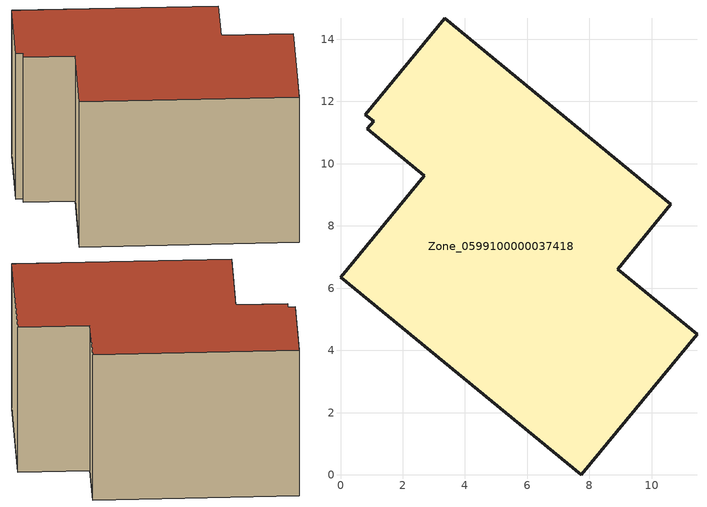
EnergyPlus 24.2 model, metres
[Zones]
Zone_0599100000037418
 floor ground (C_G): 0.86,11.13 1.06,11.37 0.8,11.57 3.35,14.68 10.62,8.7 8.91,6.61 11.46,4.52 7.74,0 0,6.35 2.69,9.62 z0
 wall outside (C_F): 0,6.35 7.74,0 11.46,4.52 8.91,6.61 10.62,8.7 3.35,14.68 0.8,11.57 1.06,11.37 0.86,11.13 2.69,9.62 0,6.35 z0:7.6
 roof outside (C_R): 1.06,11.37 0.86,11.13 2.69,9.62 0,6.35 7.74,0 11.46,4.52 8.91,6.61 10.62,8.7 3.35,14.68 0.8,11.57 z7.6
[BUILDING]
Pand.0599100000037418: North Axis=0; Terrain=City; Loads Convergence Tolerance Value=0.04; Temperature Convergence Tolerance Value=0.4; Solar Distribution=FullExterior; Maximum Number of Warmup Days=25; Minimum Number of Warmup Days=1
[Site:Location]
Rotterdam.The.Hague.AP_ZH_NLD Design_Conditions: Latitude=51.96; Longitude=4.45; Time Zone=1; Elevation=-4.5
[SITE:GROUNDTEMPERATURE:BUILDINGSURFACE]
18, 18, 18, 18, 18, 18, 18, 18, 18, 18, 18, 18
[MATERIAL] Thermal Absorptance=0.9; Solar Absorptance=0.7; Visible Absorptance=0.7
Name | Roughness | Thickness | Conductivity | Density | Specific Heat
G.TI.1992-2005 | MediumSmooth | 0.15 | 0.06 | 540 | 1210
F.TI.1992-2005 | Rough | 0.3 | 0.12 | 1920 | 840
R.TI.1992-2005 | MediumRough | 0.2 | 0.08 | 1500 | 1000
[CONSTRUCTION]
C_G: G.TI.1992-2005
C_F: F.TI.1992-2005
C_R: R.TI.1992-2005
[ZONE]
Zone_0599100000037418: Type=1; Multiplier=1; Ceiling Height=Autocalculate; Volume=Autocalculate; Floor Area=autocalculate; Part of Total Floor Area=Yes
[ZONEINFILTRATION:DESIGNFLOWRATE]
Infil_Zone_0599100000037418: Zone or ZoneList or Space or SpaceList=Zone_0599100000037418; Schedule=AlwaysOn; Design Flow Rate Calculation Method=Flow/Area; Flow Rate per Floor Area=0.0015; Constant Term Coefficient=1; Temperature Term Coefficient=0; Velocity Term Coefficient=0; Velocity Squared Term Coefficient=0
[HVACTEMPLATE:ZONE:IDEALLOADSAIRSYSTEM]
Zone_0599100000037418: Maximum Heating Supply Air Temperature=50; Minimum Cooling Supply Air Temperature=13; Maximum Heating Supply Air Humidity Ratio=0.0156; Minimum Cooling Supply Air Humidity Ratio=0.0077; Heating Limit=NoLimit; Cooling Limit=NoLimit; Dehumidification Control Type=ConstantSensibleHeatRatio; Cooling Sensible Heat Ratio=0.7; Dehumidification Setpoint=60; Humidification Control Type=None; Humidification Setpoint=30; Outdoor Air Method=None; Outdoor Air Flow Rate per Person=0.00944; Outdoor Air Flow Rate per Zone Floor Area=0; Outdoor Air Flow Rate per Zone=0; Demand Controlled Ventilation Type=None; Outdoor Air Economizer Type=NoEconomizer; Heat Recovery Type=None; Sensible Heat Recovery Effectiveness=0.7; Latent Heat Recovery Effectiveness=0.65
[ZONECONTROL:THERMOSTAT]
ThermostatControl_Zone_0599100000037418: Zone or ZoneList=Zone_0599100000037418; Control Type Schedule=DualSetpointControlType; Control 1=Thermostat_Zone_0599100000037418; Temperature Difference Between Cutout And Setpoint=0
[THERMOSTATSETPOINT:DUALSETPOINT]
Thermostat_Zone_0599100000037418: Heating Setpoint Temperature Schedule=HeatingSetpoint_Zone_0599100000037418; Cooling Setpoint Temperature Schedule=CoolingSetpoint_Zone_0599100000037418
[SCHEDULE:COMPACT]
HeatingSetpoint_Zone_0599100000037418: Through: 12/31, For: AllDays, Until: 24:00, 21
CoolingSetpoint_Zone_0599100000037418: Through: 12/31, For: AllDays, Until: 24:00, 24
DualSetpointControlType: Through: 12/31, For: AllDays, Until: 24:00, 4
AlwaysOn: Through: 12/31, For: AllDays, Until: 24:00, 1
